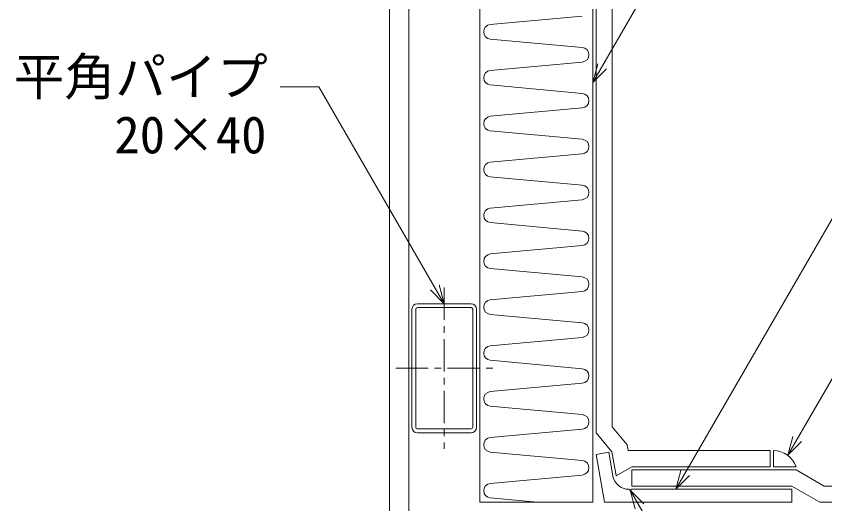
# Model space of a CAD drawing. Units: millimetres, scale not verified. Extents: x -840 to 840, y -594 to 594.
# Drawn here: x -27.1 to 223.3, y -144 to 7.1 of the extents above; entities that cross this region are included whole.
import ezdxf
from ezdxf.enums import TextEntityAlignment as Align

# ---------------------------------------------------------------- set-up
doc = ezdxf.new("R2010")
doc.units = ezdxf.units.MM
doc.header["$LTSCALE"] = 2
doc.linetypes.add('CHAIN1', pattern=[8, 5, -1, 1, -1])
for name, color, linetype, lineweight in [('0-0_断熱材', 4, 'Continuous', 9), ('0-1_鋼材(C型・H鋼ｅｔｃ)', 7, 'Continuous', 9), ('0-2_中心線', 2, 'CHAIN1', 9), ('0-5_文字', 5, 'Continuous', 9), ('0-9_躯体', 7, 'Continuous', 9), ('0-A_実線', 7, 'Continuous', 9), ('0-B_IBｼｰﾄ', 7, 'Continuous', 9), ('0-C_IBリキッド', 7, 'Continuous', 9), ('0-D_寸法線', 7, 'Continuous', 9)]:
    doc.layers.add(name, color=color, linetype=linetype, lineweight=lineweight)
doc.styles.add('ＭＳ ゴシック', font='')
doc.styles.get('ＭＳ ゴシック').set_extended_font_data('MS Gothic')

msp = doc.modelspace()

# ---------------------------------------------------------------- linework, layer by layer
at = {"layer": '0-0_断熱材', "color": 7}
msp.add_line((116.439, -143.477), (116.439, 118.523), dxfattribs=at)
at = {"layer": '0-0_断熱材'}
for p, q in [((148.173, 7.099), (119.705, 4.499)), ((148.173, -2.609), (119.705, -0.008)), ((148.173, -7.116), (119.705, -9.716)), ((148.173, -16.823), (119.705, -14.223)), ((148.173, -21.33), (119.705, -23.931)), ((148.173, -31.038), (119.705, -28.438)), ((148.173, -35.545), (119.705, -38.146)), ((148.173, -45.253), (119.705, -42.652)), ((148.173, -49.76), (119.705, -52.36)), ((148.173, -59.468), (119.705, -56.867)), ((148.173, -63.975), (119.705, -66.575)), ((148.173, -73.682), (119.705, -71.082)), ((148.173, -78.189), (119.705, -80.79)), ((148.173, -87.897), (119.705, -85.297)), ((148.173, -92.404), (119.705, -95.004)), ((148.173, -102.112), (119.705, -99.511)), ((148.173, -106.619), (119.705, -109.219)), ((148.173, -116.327), (119.705, -113.726)), ((148.173, -120.833), (119.705, -123.434)), ((148.173, -130.541), (119.705, -127.941)), ((148.173, -135.048), (119.705, -137.649)), ((134.17, -143.477), (119.705, -142.156))]:
    msp.add_line(p, q, dxfattribs=at)
at = {"layer": '0-0_断熱材', "color": 7}
msp.add_lwpolyline([(151.439, 118.523), (151.439, -143.477), (116.439, -143.477)], dxfattribs=at)
at = {"layer": '0-0_断熱材'}
for centre, start, end in [((119.916, 2.245), 95.35135, 264.64865), ((147.962, -4.862), 275.35135, 84.64865), ((119.916, -11.97), 95.35135, 264.64865), ((147.962, -19.077), 275.35135, 84.64865), ((119.916, -26.184), 95.35135, 264.64865), ((147.962, -33.292), 275.35135, 84.64865), ((119.916, -40.399), 95.35135, 264.64865), ((147.962, -47.506), 275.35135, 84.64865), ((119.916, -54.614), 95.35135, 264.64865), ((147.962, -61.721), 275.35135, 84.64865), ((119.916, -68.828), 95.35135, 264.64865), ((147.962, -75.936), 275.35135, 84.64865), ((119.916, -83.043), 95.35135, 264.64865), ((147.962, -90.151), 275.35135, 84.64865), ((119.916, -97.258), 95.35135, 264.64865), ((147.962, -104.365), 275.35135, 84.64865), ((119.916, -111.473), 95.35135, 264.64865), ((147.962, -118.58), 275.35135, 84.64865), ((119.916, -125.687), 95.35135, 264.64865), ((147.962, -132.795), 275.35135, 84.64865), ((119.916, -139.902), 95.35135, 264.64865)]:
    msp.add_arc(centre, 2.263, start, end, dxfattribs=at)
at = {"layer": '0-1_鋼材(C型・H鋼ｅｔｃ)'}
for p, q in [((97.139, -81.974), (113.739, -81.974)), ((95.439, -120.274), (95.439, -83.674)), ((96.639, -120.274), (96.639, -83.674)), ((97.139, -83.174), (113.739, -83.174)), ((114.239, -83.674), (114.239, -120.274)), ((115.439, -83.674), (115.439, -120.274)), ((113.739, -120.774), (97.139, -120.774)), ((113.739, -121.974), (97.139, -121.974))]:
    msp.add_line(p, q, dxfattribs=at)
for centre, radius, start, end in [((97.139, -83.674), 1.7, 90, 180), ((113.739, -83.674), 1.7, 0, 90), ((97.139, -83.674), 0.5, 90, 180), ((113.739, -83.674), 0.5, 0, 90), ((97.139, -120.274), 1.7, 180, 270), ((97.139, -120.274), 0.5, 180, 270), ((113.739, -120.274), 1.7, 270, 0), ((113.739, -120.274), 0.5, 270, 0)]:
    msp.add_arc(centre, radius, start, end, dxfattribs=at)
at = {"layer": '0-2_中心線'}
for p, q in [((105.439, -76.974), (105.439, -126.974)), ((90.439, -101.974), (120.439, -101.974))]:
    msp.add_line(p, q, dxfattribs=at)
at = {"layer": '0-9_躯体'}
for p, q in [((88.439, 119.523), (88.439, -330.477)), ((94.439, 119.523), (94.439, -330.477))]:
    msp.add_line(p, q, dxfattribs=at)
at = {"layer": '0-A_実線'}
for points in [[(152.424, -128.705), (156.363, -128.01), (157.656, -135.345)], [(162.528, -139.477), (163.029, -139.766), (163.529, -139.477), (213.029, -139.477), (213.029, -143.477), (155.029, -143.477), (152.424, -128.705)]]:
    msp.add_lwpolyline(points, dxfattribs=at)
msp.add_arc((162.581, -134.477), 5, 190, 269.39985, dxfattribs=at)
at = {"layer": '0-B_IBｼｰﾄ'}
for p, q in [((152.439, -121.986), (152.439, 35.811)), ((157.439, -120.167), (157.439, 34.471)), ((162.039, -125.649), (157.439, -120.167)), ((157.348, -127.837), (152.439, -121.986)), ((162.039, -125.649), (162.362, -127.477)), ((162.362, -127.477), (206.368, -127.477)), ((206.368, -132.477), (206.368, -127.477)), ((157.348, -127.837), (158.641, -135.172)), ((163.529, -133.477), (214.368, -133.477)), ((163.529, -138.477), (163.529, -133.477)), ((214.368, -133.477), (223.029, -138.477)), ((163.529, -138.477), (213.029, -138.477)), ((213.029, -138.477), (221.689, -143.477)), ((223.029, -138.477), (416.439, -138.477)), ((221.689, -143.477), (416.439, -143.477))]:
    msp.add_line(p, q, dxfattribs=at)
msp.add_lwpolyline([(158.663, -135.286), (163.529, -132.477), (206.368, -132.477)], dxfattribs=at)
msp.add_arc((162.581, -134.477), 4, 190, 191.66938, dxfattribs=at)
at = {"layer": '0-C_IBリキッド'}
for q in [(207.368, -127.477), (214.368, -132.477)]:
    msp.add_line((207.368, -132.477), q, dxfattribs=at)
msp.add_arc((207.368, -134.877), 7.4, 18.92464, 90, dxfattribs=at)
at = {"layer": '0-D_寸法線'}
for p, q in [((177.089, -139.477), (283.64, 45.077)), ((211.788, -128.942), (289.704, 6.015)), ((66.663, -14.812), (54.663, -14.812)), ((105.439, -81.974), (66.663, -14.812))]:
    msp.add_line(p, q, dxfattribs=at)
for points in [[(151.439, -13.492), (221.377, 107.646), (233.377, 107.646)], [(155.682, -9.249), (151.439, -13.492), (152.992, -7.696)], [(101.196, -77.731), (105.439, -81.974), (103.886, -76.178)], [(216.03, -124.699), (211.788, -128.942), (213.341, -123.146)], [(181.331, -135.234), (177.089, -139.477), (178.642, -133.681)], [(163.029, -139.766), (206.753, -215.499), (218.753, -215.499)], [(167.271, -144.008), (163.029, -139.766), (164.582, -145.561)]]:
    msp.add_lwpolyline(points, dxfattribs=at)

# ---------------------------------------------------------------- texts
at = {"layer": '0-5_文字', "color": 7, "style": 'ＭＳ ゴシック'}
for s, p in [('平角パイプ', (-27.906, -20.871)), ('20×40', (3.305, -38.871))]:
    msp.add_text(s, height=11.54, dxfattribs=at).set_placement(p, align=Align.BOTTOM_LEFT)

doc.saveas('drawing.dxf')
